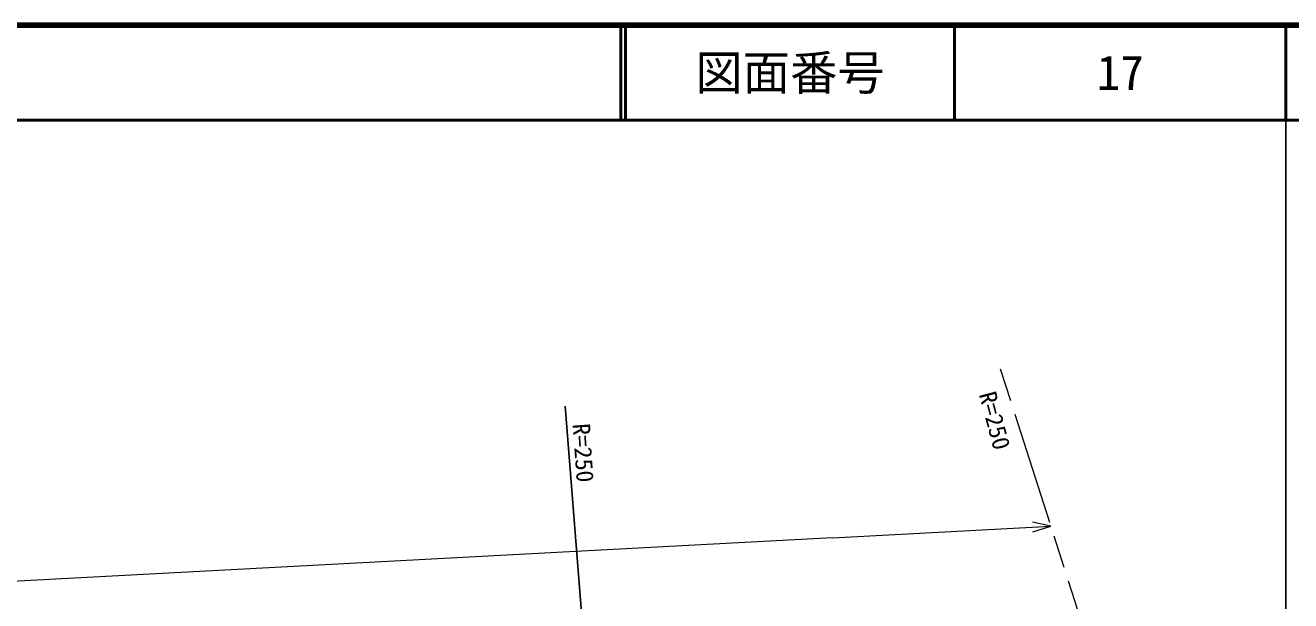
# Model space of a CAD drawing. Units: millimetres, scale not verified. Extents: x 40000 to 680000, y 20000 to 380000.
# Drawn here: x 445840 to 579500, y 319238 to 380000 of the extents above; entities that cross this region are included whole.
import ezdxf
from ezdxf.enums import TextEntityAlignment as Align

# ---------------------------------------------------------------- set-up
doc = ezdxf.new("R2010")
doc.units = ezdxf.units.MM
doc.header["$LTSCALE"] = 1000
doc.linetypes.add('CHAIN', pattern=[18.5, 12, -1.5, 3.5, -1.5])
for name, color, linetype, lineweight in [('M-BGD', 7, 'Continuous', 25), ('M-BMK', 2, 'CHAIN', 13), ('M-STR-HTXT', 7, 'Continuous', 13), ('M-TTL', 2, 'Continuous', 140), ('M-TTL-BAND', 7, 'Continuous', 25), ('M-TTL-LINE', 7, 'Continuous', 50)]:
    doc.layers.add(name, color=color, linetype=linetype, lineweight=lineweight)
doc.layers.add('M-TTL-TXT', color=7, linetype='Continuous')
doc.styles.add('ＭＳ ゴシック', font='')
doc.styles.get('ＭＳ ゴシック').set_extended_font_data('MS Gothic')

msp = doc.modelspace()

# ---------------------------------------------------------------- linework, layer by layer
at = {"layer": 'M-BGD'}
msp.add_line((507037, 286802), (502860, 339773), dxfattribs=at)
at = {"layer": 'M-BMK'}
msp.add_line((576632, 257020), (548671, 344271), dxfattribs=at)
at = {"layer": 'M-STR-HTXT'}
for p, q in [((554168, 327118), (552211, 327533)), ((531115, 325892), (554168, 327118)), ((552266, 326499), (554168, 327118))]:
    msp.add_line(p, q, dxfattribs=at)
msp.add_lwpolyline([(531115, 325892), (216811, 309171), (206075, 308527), (196622, 308584), (186938, 308995), (176961, 309934), (166632, 311460), (152370, 314042), (137111, 318855), (117039, 322904), (106827, 324195), (96792, 325017), (86814, 325252), (77072, 325134), (76620, 325103)], dxfattribs=at)
at = {"layer": 'M-TTL'}
msp.add_line((680000, 380000), (40000, 380000), dxfattribs=at)
at = {"layer": 'M-TTL-BAND'}
msp.add_line((579000, 20000), (579000, 370000), dxfattribs=at)
at = {"layer": 'M-TTL-LINE'}
for p, q in [((508747, 380000), (508747, 370000)), ((509247, 380000), (509247, 370000)), ((543997, 380000), (543997, 370000)), ((579000, 380000), (579000, 370000)), ((40000, 370000), (680000, 370000))]:
    msp.add_line(p, q, dxfattribs=at)

# ---------------------------------------------------------------- texts
at = {"layer": 'M-BGD', "style": 'ＭＳ ゴシック'}
for rotation, p in [(284.876, (548249, 338260)), (274.067, (504785, 334851))]:
    msp.add_text('R=250', height=1833, rotation=rotation, dxfattribs=at).set_placement(p, align=Align.MIDDLE_CENTER)
at = {"layer": 'M-TTL-TXT', "style": 'ＭＳ ゴシック'}
for s, p in [('図面番号', (526622, 375000)), ('17', (561497, 375000))]:
    msp.add_text(s, height=3666, dxfattribs=at).set_placement(p, align=Align.MIDDLE_CENTER)

doc.saveas('drawing.dxf')
